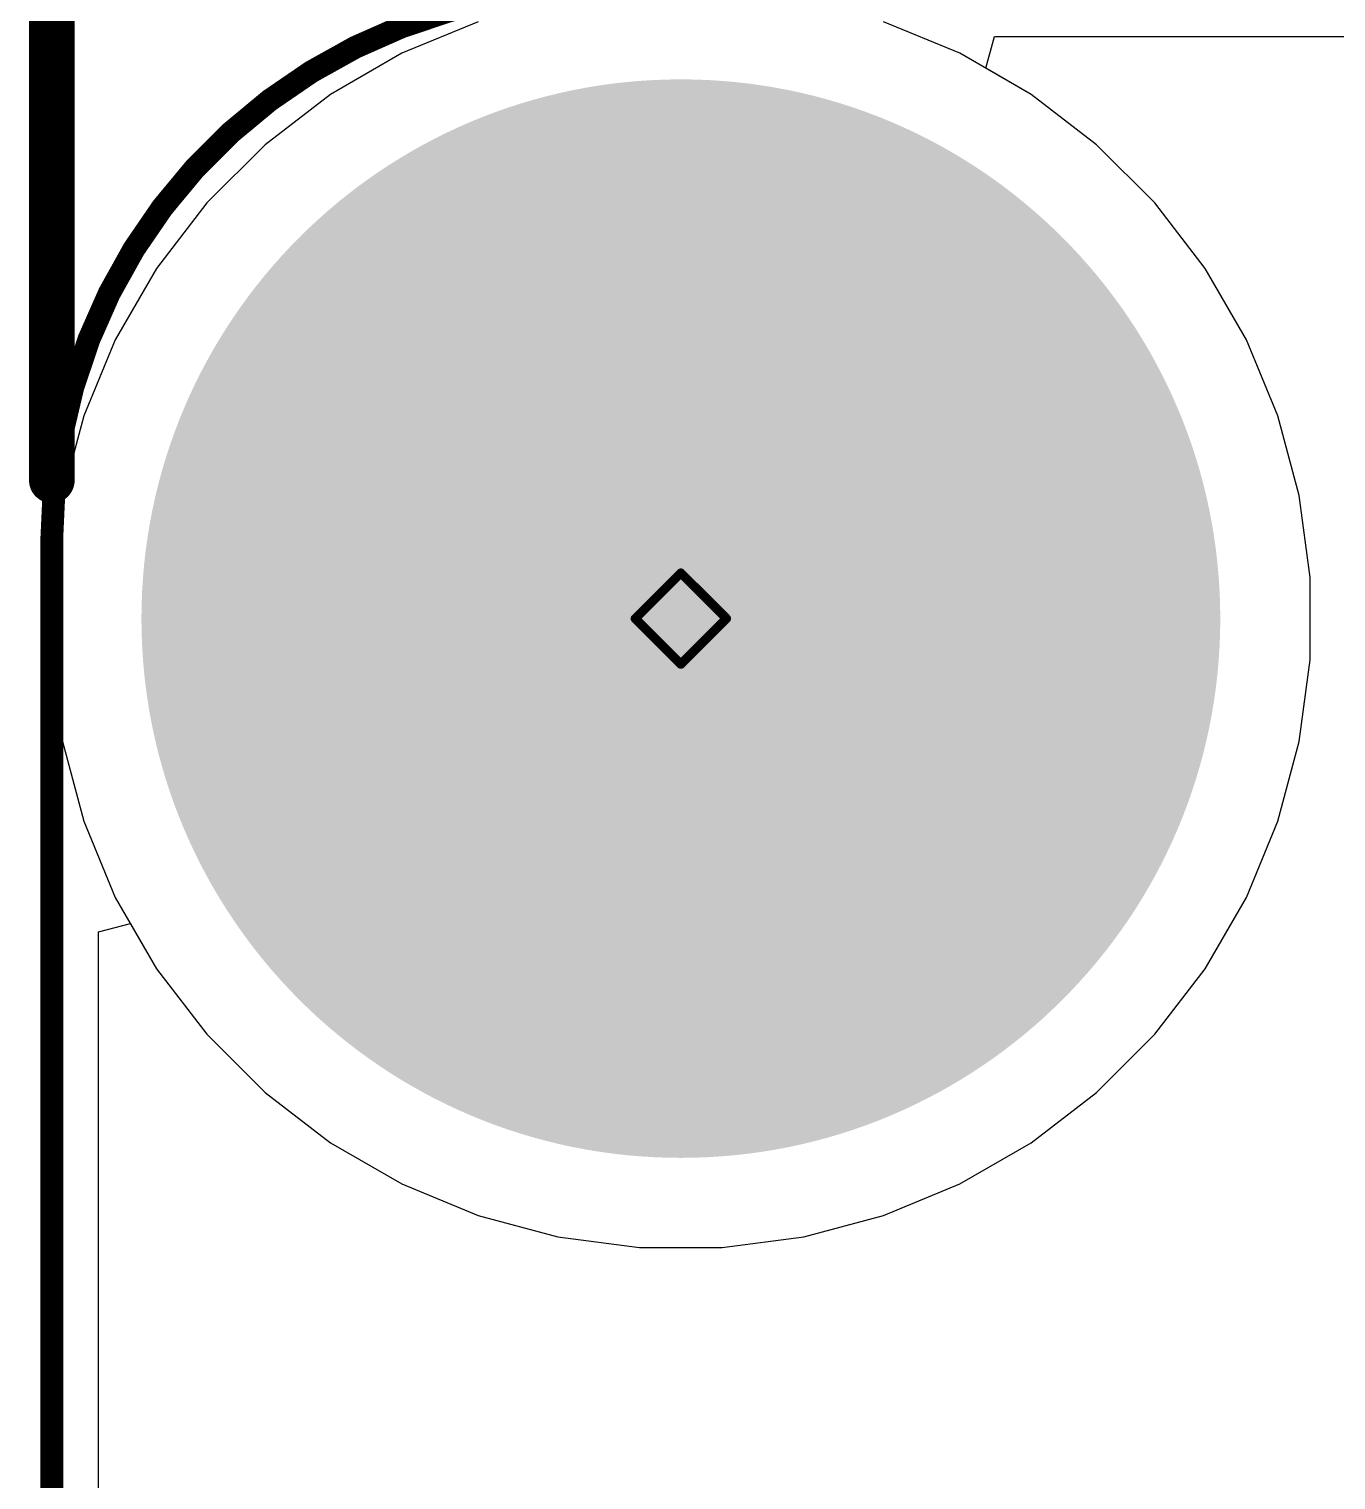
# Model space of a CAD drawing. Header units: inches. Extents: x -5 to 234, y -4 to 104.
# Drawn here: x -3.63 to 3.65, y 28.21 to 36.28 of the extents above; entities that cross this region are included whole.
import ezdxf

# ---------------------------------------------------------------- set-up
doc = ezdxf.new("R2010")
doc.units = ezdxf.units.IN
for name, color, linetype in [('Board Outline', 216, 'Continuous'), ('Bottom Layer', 5, 'Continuous'), ('Bottom Solder', 6, 'Continuous'), ('Dimension', 6, 'Continuous'), ('Drill Drawing', 1, 'Continuous'), ('GND', 16, 'Continuous'), ('Multi-Layer', 9, 'Continuous'), ('Pad Holes', 156, 'Continuous'), ('POWER', 76, 'Continuous'), ('Top Layer', 1, 'Continuous'), ('Top Solder', 216, 'Continuous')]:
    doc.layers.add(name, color=color, linetype=linetype)

msp = doc.modelspace()

# ---------------------------------------------------------------- hatches: boundary and pattern name
at = {"layer": 'Bottom Layer'}
h = msp.add_hatch(color=5, dxfattribs=at)
edge = h.paths.add_edge_path()
edge.add_arc((0.0001, 32.9999), 2.9, 0, 360)
at = {"layer": 'Bottom Solder'}
h = msp.add_hatch(color=6, dxfattribs=at)
edge = h.paths.add_edge_path()
edge.add_arc((0.0001, 32.9999), 3.0016, 0, 360)
at = {"layer": 'GND'}
h = msp.add_hatch(color=16, dxfattribs=at)
edge = h.paths.add_edge_path()
edge.add_arc((0.0001, 32.9999), 2.9, 0, 360)
at = {"layer": 'Multi-Layer'}
h = msp.add_hatch(color=9, dxfattribs=at)
edge = h.paths.add_edge_path()
edge.add_arc((0.0001, 32.9999), 2.9, 0, 360)
at = {"layer": 'Pad Holes'}
h = msp.add_hatch(color=7, dxfattribs=at)
edge = h.paths.add_edge_path()
edge.add_arc((0.0001, 32.9999), 1.5, 0, 360)
at = {"layer": 'POWER'}
h = msp.add_hatch(color=76, dxfattribs=at)
edge = h.paths.add_edge_path()
edge.add_arc((0.0001, 32.9999), 2.9, 0, 360)
at = {"layer": 'Top Layer'}
h = msp.add_hatch(color=1, dxfattribs=at)
edge = h.paths.add_edge_path()
edge.add_arc((0.0001, 32.9999), 2.9, 0, 360)
at = {"layer": 'Top Solder'}
h = msp.add_hatch(color=216, dxfattribs=at)
edge = h.paths.add_edge_path()
edge.add_arc((0.0001, 32.9999), 3.0016, 0, 360)

# ---------------------------------------------------------------- linework, layer by layer
at = {"layer": 'Board Outline'}
for points in [[(-3.5, 33.452, 0.127, 0.127, -0.414214), (-0.452, 36.5, 0.127, 0.127, 0)], [(-3.5, -0.452, 0.127, 0.127, 0), (-3.5, 33.452, 0.127, 0.127, 0)]]:
    msp.add_lwpolyline(points, format="xyseb", dxfattribs=at)
msp.add_lwpolyline([(-3.5318, 33.452, 0.0635, 0.0635, 1), (-3.4683, 33.452, 0.0635, 0.0635, 1)], format="xyseb", close=True, dxfattribs=at)
msp.add_lwpolyline([(-3.5318, 33.452, 0.0635, 0.0635, 1), (-3.4683, 33.452, 0.0635, 0.0635, 1)], format="xyseb", close=True, dxfattribs=at)
at = {"layer": 'Bottom Layer'}
for p, q in [((1.6968, 36.0632), (1.7445, 36.241)), ((1.7445, 36.241), (30.4636, 36.241)), ((1.9494, 35.9174), (1.6968, 36.0632)), ((2.3135, 35.638), (1.9494, 35.9174)), ((2.6381, 35.3134), (2.3135, 35.638)), ((2.9175, 34.9493), (2.6381, 35.3134)), ((3.147, 34.5518), (2.9175, 34.9493)), ((3.3226, 34.1278), (3.147, 34.5518)), ((3.4414, 33.6845), (3.3226, 34.1278)), ((3.5013, 33.2294), (3.4414, 33.6845)), ((3.5013, 32.7705), (3.5013, 33.2294)), ((3.4414, 32.3154), (3.5013, 32.7705)), ((3.3226, 31.8721), (3.4414, 32.3154)), ((3.147, 31.448), (3.3226, 31.8721)), ((2.9175, 31.0506), (3.147, 31.448)), ((-3.2411, 31.2556), (-3.0633, 31.3032)), ((-3.0633, 31.3032), (-2.9174, 31.0506)), ((-3.2411, 1.7444), (-3.2411, 31.2556)), ((-2.9174, 31.0506), (-2.638, 30.6864)), ((2.6381, 30.6864), (2.9175, 31.0506)), ((-2.638, 30.6864), (-2.3134, 30.3619)), ((2.3135, 30.3619), (2.6381, 30.6864)), ((-2.3134, 30.3619), (-1.9493, 30.0825)), ((1.9494, 30.0825), (2.3135, 30.3619)), ((-1.9493, 30.0825), (-1.5518, 29.853)), ((1.5519, 29.853), (1.9494, 30.0825)), ((-1.5518, 29.853), (-1.1278, 29.6774)), ((1.1279, 29.6774), (1.5519, 29.853)), ((-1.1278, 29.6774), (-0.6845, 29.5586)), ((0.6846, 29.5586), (1.1279, 29.6774)), ((-0.6845, 29.5586), (-0.2294, 29.4987)), ((-0.2294, 29.4987), (0.2295, 29.4987)), ((0.2295, 29.4987), (0.6846, 29.5586))]:
    msp.add_line(p, q, dxfattribs=at)
at = {"layer": 'Dimension'}
msp.add_lwpolyline([(-3.5, 33.7695, 0.254, 0.254, 0), (-3.5, 44.8564, 0.254, 0.254, 0)], format="xyseb", dxfattribs=at)
msp.add_lwpolyline([(-3.5635, 33.7695, 0.127, 0.127, 1), (-3.4365, 33.7695, 0.127, 0.127, 1)], format="xyseb", close=True, dxfattribs=at)
at = {"layer": 'Drill Drawing'}
for points in [[(-0.2539, 32.9999, 0.0508, 0.0508, 0), (0.0001, 33.2539, 0.0508, 0.0508, 0)], [(0.0001, 33.2539, 0.0508, 0.0508, 0), (0.2541, 32.9999, 0.0508, 0.0508, 0)], [(-0.2539, 32.9999, 0.0508, 0.0508, 0), (0.0001, 32.7459, 0.0508, 0.0508, 0)], [(0.0001, 32.7459, 0.0508, 0.0508, 0), (0.2541, 32.9999, 0.0508, 0.0508, 0)]]:
    msp.add_lwpolyline(points, format="xyseb", dxfattribs=at)
for points in [[(-0.0126, 33.2539, 0.0254, 0.0254, 1), (0.0128, 33.2539, 0.0254, 0.0254, 1)], [(-0.0126, 33.2539, 0.0254, 0.0254, 1), (0.0128, 33.2539, 0.0254, 0.0254, 1)], [(-0.2666, 32.9999, 0.0254, 0.0254, 1), (-0.2412, 32.9999, 0.0254, 0.0254, 1)], [(-0.2666, 32.9999, 0.0254, 0.0254, 1), (-0.2412, 32.9999, 0.0254, 0.0254, 1)], [(0.2414, 32.9999, 0.0254, 0.0254, 1), (0.2668, 32.9999, 0.0254, 0.0254, 1)], [(0.2414, 32.9999, 0.0254, 0.0254, 1), (0.2668, 32.9999, 0.0254, 0.0254, 1)], [(-0.0126, 32.7459, 0.0254, 0.0254, 1), (0.0128, 32.7459, 0.0254, 0.0254, 1)], [(-0.0126, 32.7459, 0.0254, 0.0254, 1), (0.0128, 32.7459, 0.0254, 0.0254, 1)]]:
    msp.add_lwpolyline(points, format="xyseb", close=True, dxfattribs=at)
at = {"layer": 'GND'}
for p, q in [((1.6968, 36.0632), (1.7445, 36.241)), ((1.7445, 36.241), (38.271, 36.241)), ((1.9494, 35.9174), (1.6968, 36.0632)), ((2.3135, 35.638), (1.9494, 35.9174)), ((2.6381, 35.3134), (2.3135, 35.638)), ((2.9175, 34.9493), (2.6381, 35.3134)), ((3.147, 34.5518), (2.9175, 34.9493)), ((3.3226, 34.1278), (3.147, 34.5518)), ((3.4414, 33.6845), (3.3226, 34.1278)), ((3.5013, 33.2294), (3.4414, 33.6845)), ((3.5013, 32.7705), (3.5013, 33.2294)), ((3.4414, 32.3154), (3.5013, 32.7705)), ((3.3226, 31.8721), (3.4414, 32.3154)), ((3.147, 31.448), (3.3226, 31.8721)), ((2.9175, 31.0506), (3.147, 31.448)), ((-3.2411, 31.2556), (-3.0633, 31.3032)), ((-3.0633, 31.3032), (-2.9174, 31.0506)), ((-3.2411, 1.7444), (-3.2411, 31.2556)), ((-2.9174, 31.0506), (-2.638, 30.6864)), ((2.6381, 30.6864), (2.9175, 31.0506)), ((-2.638, 30.6864), (-2.3134, 30.3619)), ((2.3135, 30.3619), (2.6381, 30.6864)), ((-2.3134, 30.3619), (-1.9493, 30.0825)), ((1.9494, 30.0825), (2.3135, 30.3619)), ((-1.9493, 30.0825), (-1.5518, 29.853)), ((1.5519, 29.853), (1.9494, 30.0825)), ((-1.5518, 29.853), (-1.1278, 29.6774)), ((1.1279, 29.6774), (1.5519, 29.853)), ((-1.1278, 29.6774), (-0.6845, 29.5586)), ((0.6846, 29.5586), (1.1279, 29.6774)), ((-0.6845, 29.5586), (-0.2294, 29.4987)), ((-0.2294, 29.4987), (0.2295, 29.4987)), ((0.2295, 29.4987), (0.6846, 29.5586))]:
    msp.add_line(p, q, dxfattribs=at)
at = {"layer": 'Multi-Layer'}
for p, q in [((-1.1278, 36.3225), (-1.5518, 36.1469)), ((1.5519, 36.1469), (1.1279, 36.3225)), ((-1.5518, 36.1469), (-1.9493, 35.9174)), ((1.9494, 35.9174), (1.5519, 36.1469)), ((-1.9493, 35.9174), (-2.3134, 35.638)), ((2.3135, 35.638), (1.9494, 35.9174)), ((-2.3134, 35.638), (-2.638, 35.3134)), ((2.6381, 35.3134), (2.3135, 35.638)), ((-2.638, 35.3134), (-2.9174, 34.9493)), ((2.9175, 34.9493), (2.6381, 35.3134)), ((-2.9174, 34.9493), (-3.1469, 34.5518)), ((3.147, 34.5518), (2.9175, 34.9493)), ((-3.1469, 34.5518), (-3.3225, 34.1278)), ((3.3226, 34.1278), (3.147, 34.5518)), ((-3.3225, 34.1278), (-3.4413, 33.6845)), ((3.4414, 33.6845), (3.3226, 34.1278)), ((-3.4413, 33.6845), (-3.5012, 33.2294)), ((3.5013, 33.2294), (3.4414, 33.6845)), ((-3.5012, 33.2294), (-3.5012, 32.9999)), ((3.5013, 32.9999), (3.5013, 33.2294)), ((-3.5012, 32.9999), (-3.5012, 32.9999)), ((-3.5012, 32.9999), (-3.5012, 32.7705)), ((3.5013, 32.7705), (3.5013, 32.9999)), ((-3.5012, 32.7705), (-3.4413, 32.3154)), ((3.4414, 32.3154), (3.5013, 32.7705)), ((-3.4413, 32.3154), (-3.3225, 31.8721)), ((3.3226, 31.8721), (3.4414, 32.3154)), ((-3.3225, 31.8721), (-3.1469, 31.448)), ((3.147, 31.448), (3.3226, 31.8721)), ((-3.1469, 31.448), (-2.9174, 31.0506)), ((2.9175, 31.0506), (3.147, 31.448)), ((-2.9174, 31.0506), (-2.638, 30.6864)), ((2.6381, 30.6864), (2.9175, 31.0506)), ((-2.638, 30.6864), (-2.3134, 30.3619)), ((2.3135, 30.3619), (2.6381, 30.6864)), ((-2.3134, 30.3619), (-1.9493, 30.0825)), ((1.9494, 30.0825), (2.3135, 30.3619)), ((-1.9493, 30.0825), (-1.5518, 29.853)), ((1.5519, 29.853), (1.9494, 30.0825)), ((-1.5518, 29.853), (-1.1278, 29.6774)), ((1.1279, 29.6774), (1.5519, 29.853)), ((-1.1278, 29.6774), (-0.6845, 29.5586)), ((0.6846, 29.5586), (1.1279, 29.6774)), ((-0.6845, 29.5586), (-0.2294, 29.4987)), ((-0.2294, 29.4987), (0.0001, 29.4987)), ((0.0001, 29.4987), (0.2295, 29.4987)), ((0.2295, 29.4987), (0.6846, 29.5586))]:
    msp.add_line(p, q, dxfattribs=at)
at = {"layer": 'POWER'}
for p, q in [((1.6968, 36.0632), (1.7445, 36.241)), ((1.7445, 36.241), (38.271, 36.241)), ((1.9494, 35.9174), (1.6968, 36.0632)), ((2.3135, 35.638), (1.9494, 35.9174)), ((2.6381, 35.3134), (2.3135, 35.638)), ((2.9175, 34.9493), (2.6381, 35.3134)), ((3.147, 34.5518), (2.9175, 34.9493)), ((3.3226, 34.1278), (3.147, 34.5518)), ((3.4414, 33.6845), (3.3226, 34.1278)), ((3.5013, 33.2294), (3.4414, 33.6845)), ((3.5013, 32.7705), (3.5013, 33.2294)), ((3.4414, 32.3154), (3.5013, 32.7705)), ((3.3226, 31.8721), (3.4414, 32.3154)), ((3.147, 31.448), (3.3226, 31.8721)), ((2.9175, 31.0506), (3.147, 31.448)), ((-3.2411, 31.2556), (-3.0633, 31.3032)), ((-3.0633, 31.3032), (-2.9174, 31.0506)), ((-3.2411, 1.7444), (-3.2411, 31.2556)), ((-2.9174, 31.0506), (-2.638, 30.6864)), ((2.6381, 30.6864), (2.9175, 31.0506)), ((-2.638, 30.6864), (-2.3134, 30.3619)), ((2.3135, 30.3619), (2.6381, 30.6864)), ((-2.3134, 30.3619), (-1.9493, 30.0825)), ((1.9494, 30.0825), (2.3135, 30.3619)), ((-1.9493, 30.0825), (-1.5518, 29.853)), ((1.5519, 29.853), (1.9494, 30.0825)), ((-1.5518, 29.853), (-1.1278, 29.6774)), ((1.1279, 29.6774), (1.5519, 29.853)), ((-1.1278, 29.6774), (-0.6845, 29.5586)), ((0.6846, 29.5586), (1.1279, 29.6774)), ((-0.6845, 29.5586), (-0.2294, 29.4987)), ((-0.2294, 29.4987), (0.2295, 29.4987)), ((0.2295, 29.4987), (0.6846, 29.5586))]:
    msp.add_line(p, q, dxfattribs=at)
at = {"layer": 'Top Layer'}
for p, q in [((1.6968, 36.0632), (1.7445, 36.241)), ((1.7445, 36.241), (5.0667, 36.241)), ((1.9494, 35.9174), (1.6968, 36.0632)), ((2.3135, 35.638), (1.9494, 35.9174)), ((2.6381, 35.3134), (2.3135, 35.638)), ((2.9175, 34.9493), (2.6381, 35.3134)), ((3.147, 34.5518), (2.9175, 34.9493)), ((3.3226, 34.1278), (3.147, 34.5518)), ((3.4414, 33.6845), (3.3226, 34.1278)), ((3.5013, 33.2294), (3.4414, 33.6845)), ((3.5013, 32.7705), (3.5013, 33.2294)), ((3.4414, 32.3154), (3.5013, 32.7705)), ((3.3226, 31.8721), (3.4414, 32.3154)), ((3.147, 31.448), (3.3226, 31.8721)), ((2.9175, 31.0506), (3.147, 31.448)), ((-3.2411, 31.2556), (-3.0633, 31.3032)), ((-3.0633, 31.3032), (-2.9174, 31.0506)), ((-3.2411, 1.7444), (-3.2411, 31.2556)), ((-2.9174, 31.0506), (-2.638, 30.6864)), ((2.6381, 30.6864), (2.9175, 31.0506)), ((-2.638, 30.6864), (-2.3134, 30.3619)), ((2.3135, 30.3619), (2.6381, 30.6864)), ((-2.3134, 30.3619), (-1.9493, 30.0825)), ((1.9494, 30.0825), (2.3135, 30.3619)), ((-1.9493, 30.0825), (-1.5518, 29.853)), ((1.5519, 29.853), (1.9494, 30.0825)), ((-1.5518, 29.853), (-1.1278, 29.6774)), ((1.1279, 29.6774), (1.5519, 29.853)), ((-1.1278, 29.6774), (-0.6845, 29.5586)), ((0.6846, 29.5586), (1.1279, 29.6774)), ((-0.6845, 29.5586), (-0.2294, 29.4987)), ((-0.2294, 29.4987), (0.2295, 29.4987)), ((0.2295, 29.4987), (0.6846, 29.5586))]:
    msp.add_line(p, q, dxfattribs=at)

doc.saveas('drawing.dxf')
